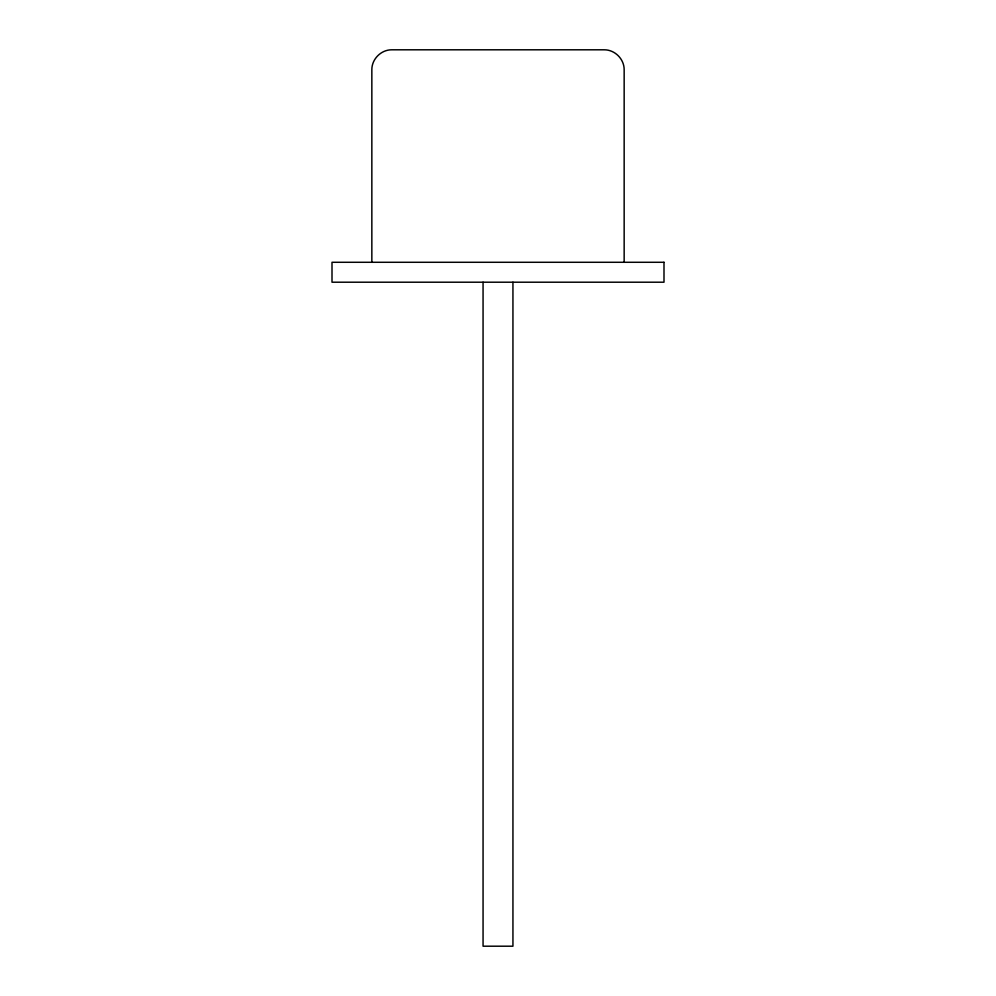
<?xml version="1.0" encoding="UTF-8"?>
<svg xmlns="http://www.w3.org/2000/svg" width="996" height="996" viewBox="0 0 996 996"><rect width="100%" height="100%" fill="white"/><g stroke="black" fill="none" stroke-linecap="round" stroke-linejoin="round"><path stroke-width="1.49" d="M624.156 262.284L624.156 69.72C624.231 59.063 614.906 49.738 604.236 49.8L391.764 49.8C381.095 49.738 371.769 59.063 371.844 69.72L371.844 262.284M512.94 282.204L512.94 946.2L483.06 946.2L483.06 282.204M663.996 262.284L332.004 262.284L332.004 282.204L663.996 282.204L663.996 262.284"/></g></svg>
